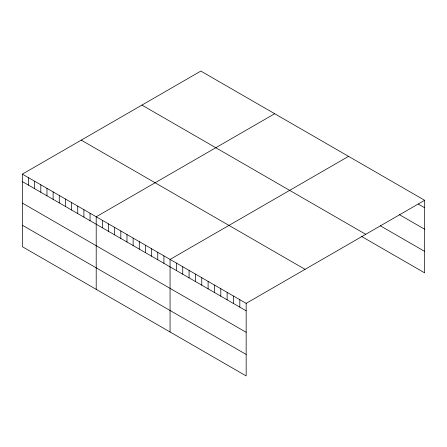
<?xml version="1.0" encoding="UTF-8"?>
<svg xmlns="http://www.w3.org/2000/svg" width="447" height="447" viewBox="0 0 447 447"><rect width="100%" height="100%" fill="white"/><g stroke="black" fill="none" stroke-linecap="round" stroke-linejoin="round"><path stroke-width="0.67" d="M22.35 174.134L246.157 303.345L246.157 375.916L22.35 246.705L22.35 174.134L200.843 71.084L424.65 200.295L424.65 272.866L361.237 236.256M274.698 113.722L96.206 216.773L96.206 289.343M348.554 156.361L170.061 259.416L170.061 331.987M246.157 303.345L424.65 200.295M418.308 204.089L424.65 207.749M399.283 214.594L424.65 229.238M380.263 225.752L424.65 251.376M141.939 105.09L365.747 234.301M81.253 140.129L305.061 269.34M22.35 181.594L246.157 310.805M22.35 203.078L246.157 332.294M22.35 225.215L246.157 354.432M239.815 299.686L239.815 307.145M233.474 296.026L233.474 303.479M227.132 292.366L227.132 299.82M220.79 288.701L220.79 296.16M214.448 285.041L214.448 292.5M208.106 281.381L208.106 288.84M201.765 277.721L201.765 285.175M195.428 274.061L195.428 281.515M189.087 270.396L189.087 277.855M182.745 266.736L182.745 274.195M176.403 263.076L176.403 270.536M163.909 255.863L163.909 263.317M157.752 252.309L157.752 259.763M151.6 248.755L151.6 256.209M145.443 245.202L145.443 252.661M139.291 241.648L139.291 249.108M133.133 238.095L133.133 245.554M126.982 234.541L126.982 242M120.824 230.987L120.824 238.447M114.672 227.434L114.672 234.893M108.515 223.88L108.515 231.339M102.363 220.326L102.363 227.786M90.054 213.219L90.054 220.678M83.896 209.665L83.896 217.125M77.744 206.117L77.744 213.571M71.587 202.564L71.587 210.017M65.435 199.01L65.435 206.464M59.278 195.456L59.278 202.91M53.126 191.903L53.126 199.356M46.969 188.349L46.969 195.803M40.817 184.795L40.817 192.249M34.659 181.242L34.659 188.695M28.507 177.688L28.507 185.147"/></g></svg>
